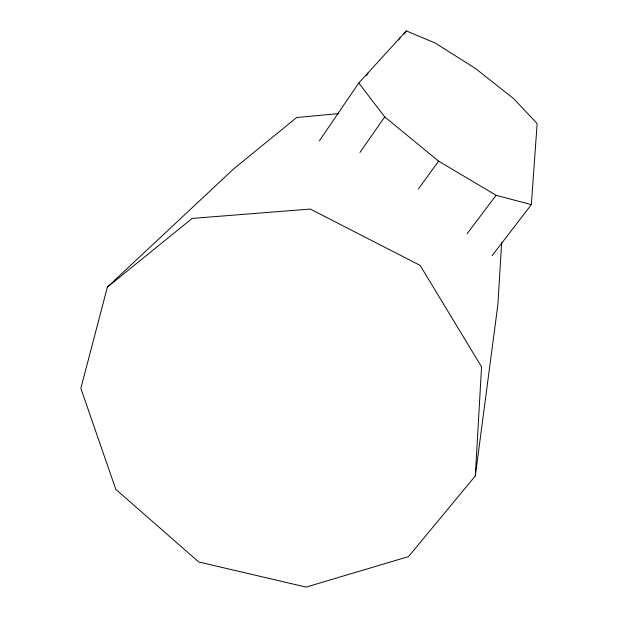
<?xml version="1.0" encoding="UTF-8"?>
<svg xmlns="http://www.w3.org/2000/svg" width="618" height="618" viewBox="0 0 618 618"><rect width="100%" height="100%" fill="white"/><g stroke="black" fill="none" stroke-linecap="round" stroke-linejoin="round"><path stroke-width="0.93" d="M475.312 475.914L481.553 366.845L420.124 265.385L310.259 209.062L192.144 218.424L107.37 287.107L80.858 388.359L115.805 489.371L198.741 561.978L306.072 587.1L408.537 556.602L475.312 475.914L497.892 304.527L501.661 242.326M492.021 255.752L531.349 204.62L537.142 123.577L513.612 98.594L475.466 68.505L435.288 43.067L406.343 30.9L358.764 83.005L319.367 140.873M366.374 75.473L368.529 72.314M398.571 40L400.194 37.628M404.172 34.067L406.343 30.9M359.908 152.484L384.728 116.895L358.764 83.005M418.355 188.992L438.595 161.12L496.1 195.296L531.349 204.62M467.185 233.619L496.1 195.296M107.37 287.107L233.527 169L296.632 117.528L338.687 113.596M384.728 116.895L438.595 161.12"/></g></svg>
